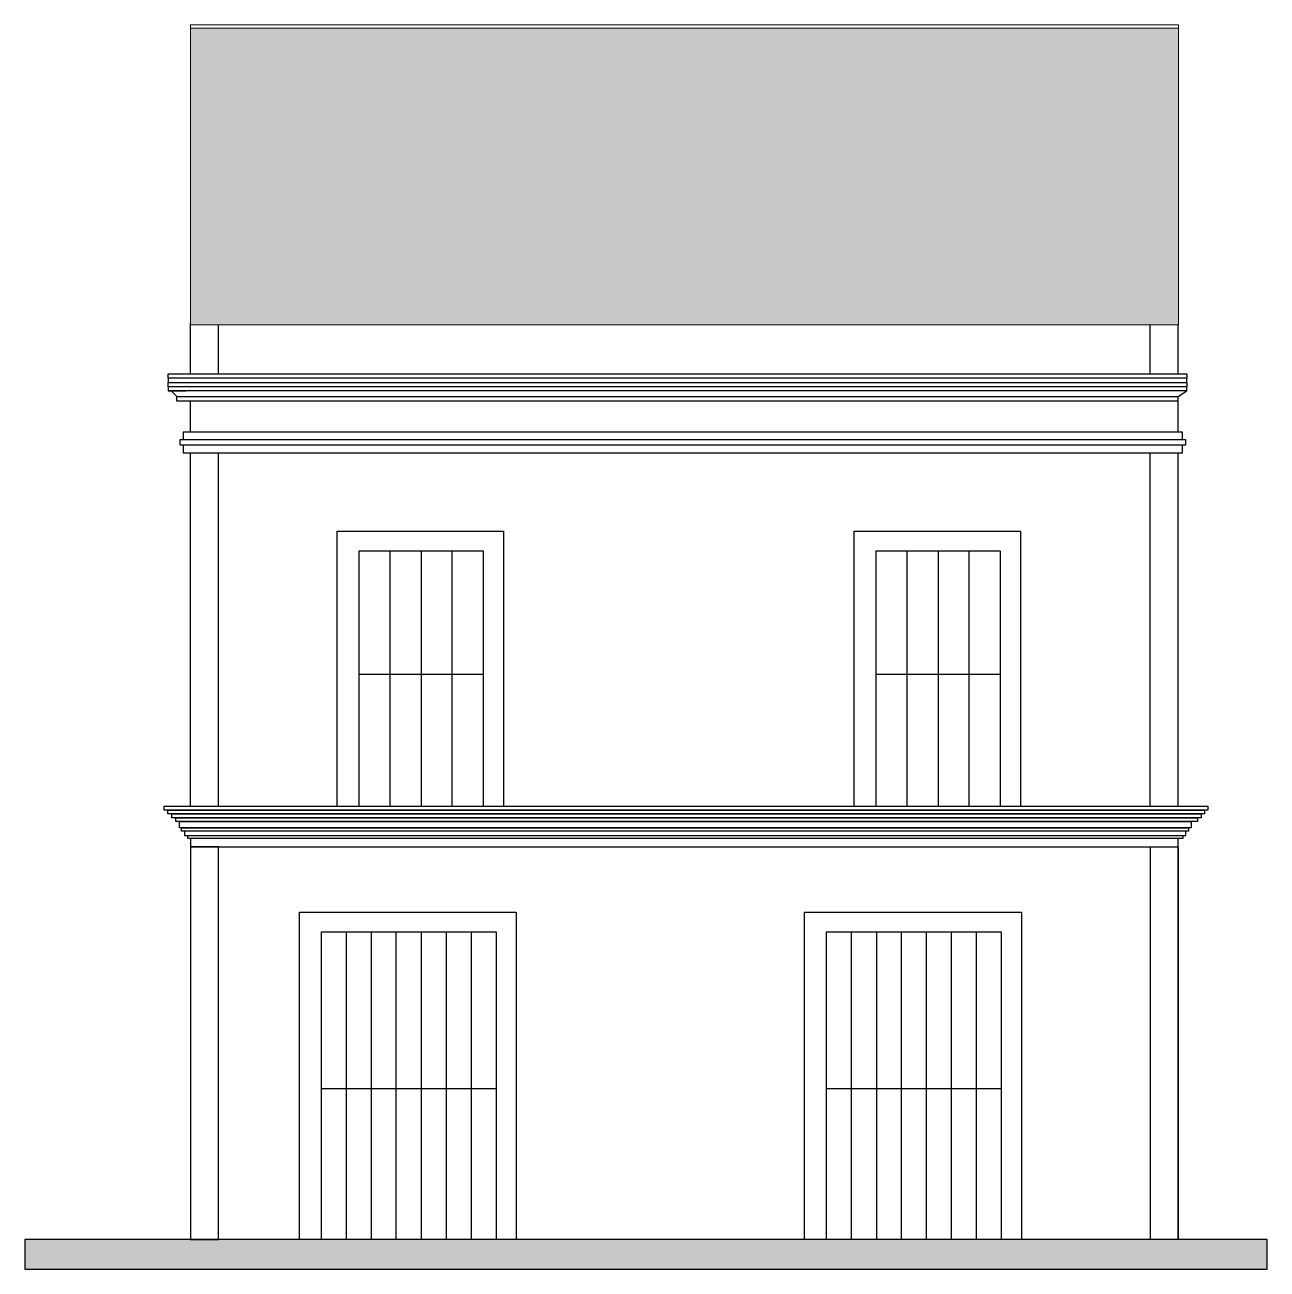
# Model space of a CAD drawing. Header units: millimetres. Extents: x 6285 to 14646, y 157 to 8537.
import ezdxf

# ---------------------------------------------------------------- set-up
doc = ezdxf.new("R2010")
doc.units = ezdxf.units.MM
for name, color, linetype, lineweight in [('A-ALV-___-___-EXI', 250, 'Continuous', 25), ('A-BAS-___-___-EXI', 250, 'Continuous', 25), ('A-COB-___-___-EXI', 250, 'Continuous', 13), ('A-POR-___-___-EXI', 250, 'Continuous', 25)]:
    doc.layers.add(name, color=color, linetype=linetype, lineweight=lineweight)

msp = doc.modelspace()

# ---------------------------------------------------------------- hatches: boundary and pattern name
at = {"layer": 'A-BAS-___-___-EXI', "true_color": 0xcb9898}
msp.add_hatch(color=253, dxfattribs=at).paths.add_polyline_path([(14646, 157), (14646, 357), (6284.5, 357), (6284.5, 157)])
at = {"layer": 'A-COB-___-___-EXI'}
h = msp.add_hatch(dxfattribs=at)
h.set_pattern_fill('FP_1', color=256, style=0, pattern_type=2)
h.set_pattern_definition([(292.328, (23476.976, 4709.063), (256.27594, -515.76777), [7.02, -695.005]), (0, (23462.31, 4702.57), (0, 108.232), [17.335, -249.364]), (278.679, (23470.309, 4763.72), (266.61015302, -1731.12559404), [61.859, -12310.021]), (0, (23258.28, 4710.69), (0, 108.232), [46.672, -220.027]), (0, (23258.28, 4702.57), (0, 108.232), [45.339, -221.361]), (306.474, (23454.307, 4713.392), (252.258306, -305.154704), [13.459, -1332.49]), (327.737, (23442.305, 4720.969), (517.299397, -314.530048), [14.193, -2824.371]), (339.595, (23426.303, 4726.921), (2917.4574483, -1076.263594), [17.073, -3397.596]), (351.849, (23403.634, 4730.168), (792.03967, -107.0770045), [22.901, -4557.269]), (356.682, (23391.632, 4737.744), (257.818988, 0.514903), [18.7, -1851.334]), (351.497, (23410.301, 4736.662), (2926.2627035, -431.792917), [25.618, -5098.006]), (342.014, (23435.638, 4732.874), (1027.477658, -311.923347), [21.03, -1380.986]), (329.447, (23455.64, 4726.38), (2386.2720433, -1398.7574712), [17.033, -3389.647]), (81.321, (23303.621, 4702.569), (1600.28823305, 10499.08821824), [61.859, -12310.021]), (80.355, (23312.956, 4655.488), (267.134822, 1626.0043785), [47.756, -3135.972]), (279.645, (23462.308, 4702.569), (266.2768195, -1512.72084), [47.756, -3135.972]), (0, (23380.96, 4730.17), (0, 108.232), [22.669, -244.03]), (9.697, (23355.628, 4725.839), (1875.0460805, 326.1028396), [25.704, -5115.038]), (20.064, (23342.293, 4720.969), (286.247219, 115.3705516), [14.197, -2825.123]), (29.603, (23328.958, 4713.392), (565.262603, 342.799544), [15.337, -1518.357]), (53.526, (23320.957, 4702.57), (547.852368, 777.159627), [13.459, -1332.49]), (0, (23303.62, 4702.57), (0, 108.232), [17.335, -249.364]), (67.672, (23303.62, 4702.57), (10.42916, 133.62232), [7.02, -695.005]), (52.402, (23306.288, 4709.063), (1076.246138, 1419.281662), [10.928, -2174.721]), (30.553, (23312.956, 4717.722), (547.422143, 332.9777986), [17.033, -3389.647]), (17.986, (23327.624, 4726.38), (306.024617, 120.9976), [21.03, -1380.986]), (8.503, (23347.627, 4732.874), (2141.0430503, 325.7922539), [25.618, -5098.006]), (3.318, (23372.963, 4736.662), (1609.081241, 108.748157), [18.7, -1851.334]), (307.598, (23470.309, 4717.722), (257.257192, -312.432746), [10.928, -2174.721]), (0, (23478.31, 4710.69), (0, 108.232), [46.672, -220.027]), (0, (23479.64, 4702.57), (0, 108.232), [45.339, -221.361])])
h.paths.add_polyline_path([(7400.1, 6517), (14050.1, 6517), (14050.1, 8515.2), (7400.1, 8515.2)])

# ---------------------------------------------------------------- linework, layer by layer
at = {"layer": 'A-ALV-___-___-EXI'}
for p, q in [((7400.1, 6187.7), (7400.1, 6527.7)), ((7587.6, 6187.7), (7587.6, 6517)), ((13859.5, 6187.7), (13859.5, 6517)), ((14047, 6187.7), (14047, 6517)), ((14105.9, 6071.3), (7249.1, 6071.3)), ((7268.8, 6071.3), (7307, 6033.1)), ((7400.1, 5794.4), (7400.1, 6003.6)), ((7400.1, 3275.3), (7400.1, 5655.3)), ((7587.6, 3275.3), (7587.6, 5655.3)), ((13859.5, 3275.3), (13859.5, 5655.3)), ((14047, 3275.3), (14047, 5655.3)), ((7824.1, 3078.4), (12772.3, 3078.4)), ((13859.5, 3001.5), (13859.5, 357))]:
    msp.add_line(p, q, dxfattribs=at)
for points in [[(14105.9, 6158.6), (7249.1, 6158.6), (7249.1, 6187.7), (14105.9, 6187.7)], [(14077, 5744.4), (14077, 5794.4), (7350.9, 5794.4), (7350.9, 5744.4)], [(7330.5, 5705.3), (7330.5, 5744.4), (14097, 5744.4), (14097, 5705.3)], [(14077, 5655.3), (14077, 5705.3), (7350.9, 5705.3), (7350.9, 5655.3)], [(14247.3, 3249.2), (7221.4, 3249.2), (7221.4, 3275.3), (14247.3, 3275.3)], [(14225.4, 3223.1), (7247.5, 3223.1), (7247.5, 3249.2), (14225.4, 3249.2)], [(14201.7, 3197), (7273.6, 3197), (7273.6, 3223.1), (14201.7, 3223.1)], [(14177.4, 3170.9), (7299.7, 3170.9), (7299.7, 3197), (14177.4, 3197)], [(14135.6, 3129.2), (7324.6, 3129.2), (7324.6, 3170.9), (14135.6, 3170.9)], [(14116.1, 3107.1), (7337.8, 3107.1), (7337.8, 3129.2), (14116.1, 3129.2)], [(7587.6, 357), (7587.6, 3001.5), (7400.1, 3001.5), (7400.1, 357)], [(14047, 357), (14047, 3001.5)]]:
    msp.add_lwpolyline(points, close=True, dxfattribs=at)
for points in [[(14105.9, 6129.5), (14105.9, 6158.6), (7249.1, 6158.6), (7249.1, 6129.5), (14105.9, 6129.5), (14105.9, 6100.4)], [(7249.1, 6100.4), (7249.1, 6129.5), (7367.7, 6129.5)], [(14047, 5794.4), (14047, 6003.6), (14047, 6033.1), (14105.9, 6071.3), (14105.9, 6100.4), (7249.1, 6100.4), (7249.1, 6071.3), (7367.7, 6071.3)], [(14047, 6003.6), (7307, 6003.6), (7307, 6033.1), (14047, 6033.1)], [(7357.7, 3078.4), (14099.7, 3078.4), (14099.7, 3107.1), (7357.7, 3107.1), (7357.7, 3078.4), (7437.3, 3078.4)], [(14077.8, 3078.4), (14077.8, 3056.2), (7380.5, 3056.2), (7380.5, 3078.4)], [(7437.3, 3001.5), (7400.1, 3001.5), (14047, 3001.5), (14047, 3056.2)], [(7400.1, 3056.2), (7400.1, 3001.5), (7400.1, 357)]]:
    msp.add_lwpolyline(points, dxfattribs=at)
at = {"layer": 'A-BAS-___-___-EXI'}
msp.add_lwpolyline([(14646, 357), (6284.5, 357), (6284.5, 157), (14646, 157)], close=True, dxfattribs=at)
at = {"layer": 'A-COB-___-___-EXI'}
msp.add_line((14050.1, 8515.2), (7400.1, 8515.2), dxfattribs=at)
msp.add_lwpolyline([(7400.1, 6517), (14050.1, 6517), (14050.1, 8537), (7400.1, 8537)], close=True, dxfattribs=at)
at = {"layer": 'A-POR-___-___-EXI'}
for p, q in [((8742.4, 3275.5), (8742.4, 4993.8)), ((8951.4, 4993.8), (8951.4, 3275.5)), ((9160.3, 3275.5), (9160.3, 4993.8)), ((12222.4, 3275.5), (12222.4, 4993.8)), ((12431.4, 4993.8), (12431.4, 3275.5)), ((12640.3, 3275.5), (12640.3, 4993.8)), ((8533.5, 4163.8), (9369.3, 4163.8)), ((12013.5, 4163.8), (12849.3, 4163.8)), ((8448.2, 357), (8448.2, 2428.1)), ((8616.2, 2428.1), (8616.2, 357)), ((8784.2, 357), (8784.2, 2428.1)), ((8952.2, 2428.1), (8952.2, 357)), ((9120.1, 2428.1), (9120.1, 357)), ((9288.1, 2428.1), (9288.1, 357)), ((11848.2, 357), (11848.2, 2428.1)), ((12016.2, 2428.1), (12016.2, 357)), ((12184.2, 357), (12184.2, 2428.1)), ((12352.2, 2428.1), (12352.2, 357)), ((12520.1, 2428.1), (12520.1, 357)), ((12688.1, 2428.1), (12688.1, 357)), ((8280.3, 1372.6), (9456.1, 1372.6)), ((11680.3, 1372.6), (12856.1, 1372.6))]:
    msp.add_line(p, q, dxfattribs=at)
for points in [[(8385.5, 3275.5), (8385.5, 5127.6), (9505.5, 5127.6), (9505.5, 3275.5)], [(11865.5, 3275.5), (11865.5, 5127.6), (12985.5, 5127.6), (12985.5, 3275.5)], [(8533.5, 3275.5), (8533.5, 4993.8), (9369.3, 4993.8), (9369.3, 3275.5)], [(12013.5, 3275.5), (12013.5, 4993.8), (12849.3, 4993.8), (12849.3, 3275.5)], [(11532.3, 357), (11532.3, 2561.8), (12992.3, 2561.8), (12992.3, 357)], [(11680.3, 357), (11680.3, 2428.1), (12856.1, 2428.1), (12856.1, 357)]]:
    msp.add_lwpolyline(points, dxfattribs=at)
for points in [[(8132.3, 357), (8132.3, 2561.8), (9592.3, 2561.8), (9592.3, 357)], [(8280.3, 357), (8280.3, 2428.1), (9456.1, 2428.1), (9456.1, 357)]]:
    msp.add_lwpolyline(points, close=True, dxfattribs=at)

doc.saveas('drawing.dxf')
